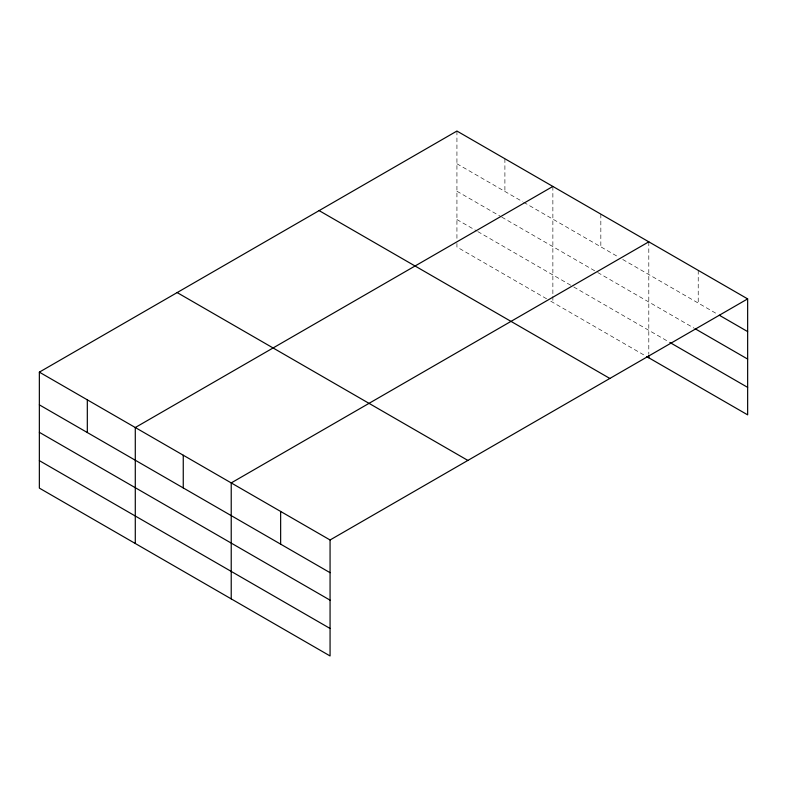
<?xml version="1.0" encoding="UTF-8"?>
<svg xmlns="http://www.w3.org/2000/svg" width="787" height="787" viewBox="0 0 787 787"><rect width="100%" height="100%" fill="white"/><g stroke="black" fill="none" stroke-linecap="round" stroke-linejoin="round"><path stroke-width="0.59" stroke-dasharray="3.94 2.95" d="M456.932 163.755L522.627 201.679M523.67 202.279L618.562 257.074M622.733 259.474L717.154 313.993M456.932 191.231L500.729 216.514M501.772 217.114L596.664 271.909M597.707 272.509L694.026 328.11M456.932 219.543L476.745 230.975M477.788 231.585L572.68 286.37M573.723 286.97L668.783 341.853M546.611 298.794L456.932 247.02L456.932 243.429M550.782 301.205L645.674 355.99M698.226 270.364L698.226 303.064M648.803 241.825L648.803 354.209M600.835 214.133L600.835 246.833M552.868 186.44L552.868 295.233M552.868 296.433L552.868 302.405M504.9 158.748L504.9 191.448M456.932 131.045L456.932 238.658"/><path stroke-width="1.18" d="M39.35 372.143L330.068 539.98L330.068 655.955L39.35 488.107L39.35 372.143L456.932 131.045L747.65 298.893L747.65 414.857L646.717 356.59M552.868 186.44L135.285 427.528L135.285 543.492M648.803 241.825L231.221 482.913L231.221 598.887M330.068 539.98L747.65 298.893M719.259 315.203L747.65 331.593M695.078 328.72L747.65 359.069M669.835 342.453L747.65 387.381M319.128 210.611L609.846 378.449M177.154 292.577L467.872 460.425M39.35 404.843L330.068 572.69M39.35 432.319L330.068 600.166M39.35 460.631L330.068 628.469M648.803 355.399L648.803 357.79M280.644 511.452L280.644 544.151M183.253 455.22L183.253 487.92M87.318 399.835L87.318 432.535"/></g></svg>
